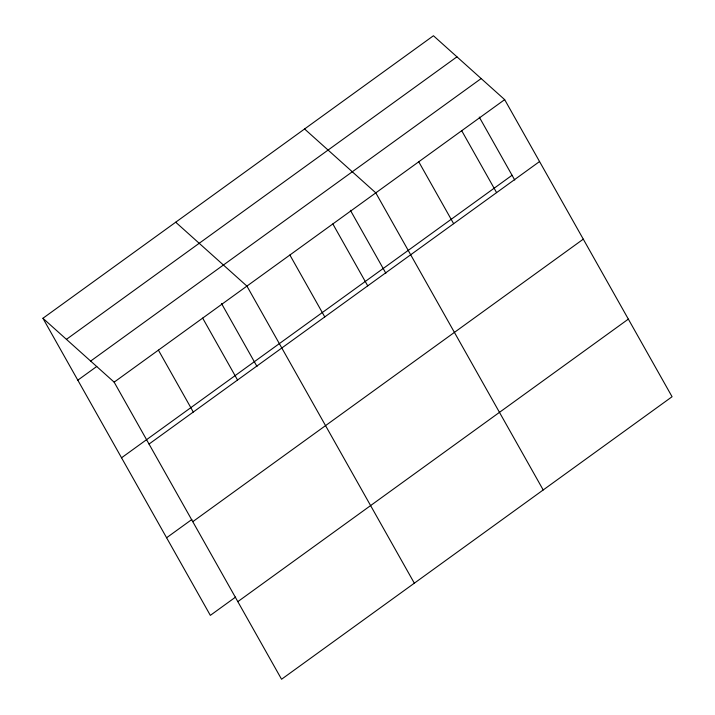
<?xml version="1.0" encoding="UTF-8"?>
<svg xmlns="http://www.w3.org/2000/svg" width="715" height="715" viewBox="0 0 715 715"><rect width="100%" height="100%" fill="white"/><g stroke="black" fill="none" stroke-linecap="round" stroke-linejoin="round"><path stroke-width="1.07" d="M42.927 318.273L433.442 35.75L504.665 99.635L672.073 396.727L281.558 679.25L114.15 382.15L42.927 318.273L210.335 615.365L235.619 597.07M66.432 339.348L456.948 56.834M90.644 361.075L481.168 78.552M77.81 380.174L96.775 366.455M114.15 382.15L504.665 99.635M121.541 457.788L512.056 175.273M149.033 444.06L539.557 161.545M166.595 537.751L191.888 519.456M192.773 521.673L583.288 239.159M237.827 601.637L628.342 319.122M304.572 128.977L375.795 192.862L543.203 489.963M175.702 222.213L246.925 286.098L414.334 583.19M479.256 117.063L514.737 180.028M461.711 130.711L496.594 192.621M418.758 161.787L453.641 223.697M350.386 210.29L385.868 273.264M332.841 223.947L367.725 285.857M289.888 255.023L324.771 316.933M221.516 303.526L256.998 366.491M202.667 318.112L237.55 380.023M158.408 350.136L193.291 412.046"/></g></svg>
